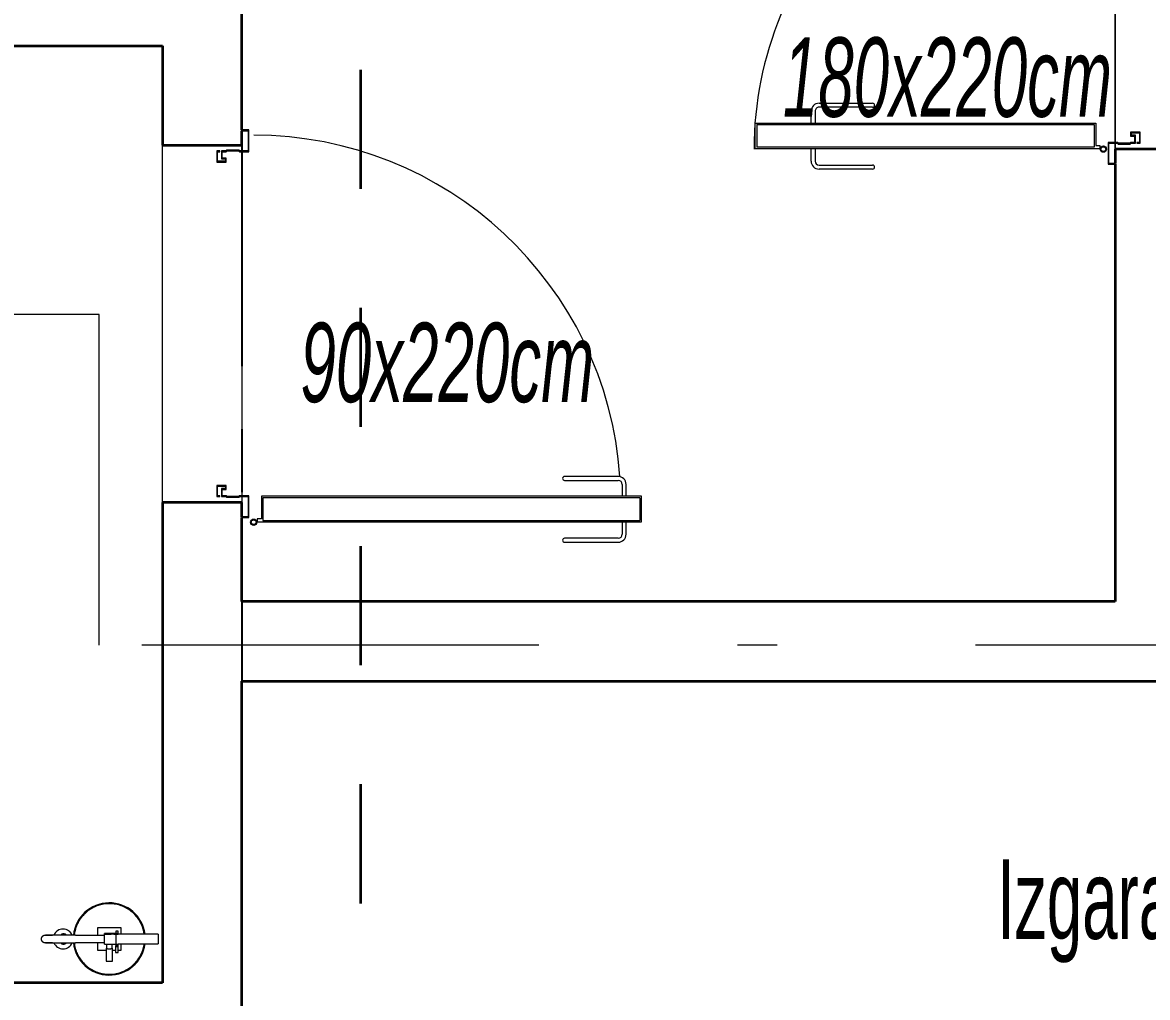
# Model space of a CAD drawing. Header units: metres. Extents: x 8 to 325, y -31 to 15.
# Drawn here: x 124.242 to 127.076, y -9.687 to -7.231 of the extents above; entities that cross this region are included whole.
import ezdxf

# ---------------------------------------------------------------- set-up
doc = ezdxf.new("R2010")
doc.units = ezdxf.units.M
for name, pattern in [('Dash', [0.6, 0.3, -0.3]), ('Dash dot', [2.1, 1, -0.5, 0.1, -0.5]), ('Grid Line 1_4_', [1.11125, 0.635, -0.15875, 0.15875, -0.15875])]:
    doc.linetypes.add(name, pattern=pattern)
for name, color, linetype, lineweight in [('A-ALAN', 7, 'Continuous', 9), ('A-DETY', 7, 'Continuous', 9), ('A-DETY-AKS', 7, 'Continuous', 9), ('A-DETY-ETKT', 7, 'Continuous', 9), ('A-DETY-KESK', 7, 'Dash', 9), ('A-DETY-YAZI', 7, 'Continuous', 9), ('A-DOSM', 7, 'Continuous', 9), ('A-DUVR', 7, 'Continuous', 9), ('A-KAPI', 7, 'Continuous', 9), ('A-KAPI-KASA', 7, 'Continuous', 18), ('M-EKIP', 7, 'Continuous', 9)]:
    doc.layers.add(name, color=color, linetype=linetype, lineweight=lineweight)
doc.layers.add('A-ÇZGI', color=7, linetype='Continuous', lineweight=9, true_color=0x00a600)
doc.styles.add('Arial Narrow_1', font='ARIALN.TTF', dxfattribs={"width": 0.7, "height": 0.2})
doc.styles.add('Arial Narrow_I', font='ARIALNI.TTF', dxfattribs={"width": 0.7, "height": 0.2})

# ---------------------------------------------------------------- blocks, each defined once
blk = doc.blocks.new('SY-M-FE_01_FIREEXTINGUISHER_Portable - 6kg Fire Extinguisher _ABC_-6456239-_1_13_4_13_ PERON KATI _FFL_')
at = {"layer": 'M-EKIP', "color": 8, "lineweight": 5, "true_color": 0x808080}
for p, q in [((-0.12, 0.0125), (-0.12, 0.0098)), ((0.03, 0.0281), (-0.03, 0.0281)), ((-0.03, 0.0281), (-0.03, 0.0095)), ((0.0166, 0.0135), (-0.0121, 0.0135)), ((-0.0121, 0.012), (-0.0121, 0.0135)), ((-0.0121, -0.012), (-0.0121, 0.012)), ((-0.0121, 0.012), (0.0051, 0.012)), ((0.0117, 0.012), (0.005, 0.012)), ((0.0117, 0.012), (0.0166, 0.012)), ((0.0161, 0.0196), (0.0161, -0.0186)), ((0.0221, 0.0196), (0.0161, 0.0196)), ((0.0162, 0.0196), (0.0161, 0.0196)), ((0.0225, 0.0135), (0.0175, 0.0135)), ((0.0175, 0.012), (0.0225, 0.012)), ((0.1228, 0.012), (0.0219, 0.012)), ((0.0221, 0.0196), (0.022, 0.0196)), ((0.0221, 0.0135), (0.0221, 0.0196)), ((0.0225, 0.0135), (0.0225, 0.012)), ((0.03, 0.012), (0.03, 0.0281)), ((0.1228, 0.012), (0.1228, -0.012)), ((-0.12, -0.0098), (-0.12, -0.0125)), ((-0.03, -0.0097), (-0.03, -0.0281)), ((-0.03, -0.0281), (-0.0078, -0.0281)), ((-0.0121, -0.0135), (-0.0121, -0.012)), ((-0.0121, -0.0135), (0.0167, -0.0135)), ((-0.007, -0.0235), (-0.0079, -0.0235)), ((-0.0079, -0.0235), (-0.0079, -0.0256)), ((-0.0079, -0.0235), (-0.0079, -0.0555)), ((-0.007, -0.0135), (-0.007, -0.0235)), ((0.007, -0.0235), (0.007, -0.0135)), ((0.0077, -0.0235), (0.007, -0.0235)), ((0.0076, -0.0281), (0.0158, -0.0281)), ((0.0077, -0.0555), (0.0077, -0.0235)), ((0.0077, -0.0256), (0.0077, -0.0235)), ((0.0225, -0.0177), (0.0158, -0.0177)), ((0.0158, -0.0177), (0.0158, -0.0337)), ((0.0158, -0.0177), (0.0158, -0.0188)), ((0.0161, -0.0186), (0.0162, -0.0186)), ((0.0161, -0.0186), (0.022, -0.0186)), ((0.0175, -0.0135), (0.0225, -0.0135)), ((0.022, -0.0186), (0.0221, -0.0186)), ((0.022, -0.0186), (0.0221, -0.0186)), ((0.0221, -0.0186), (0.0221, -0.0135)), ((0.0225, -0.012), (0.0225, -0.0135)), ((0.0225, -0.012), (0.1228, -0.012)), ((0.0225, -0.0188), (0.0225, -0.0177)), ((0.0225, -0.0337), (0.0225, -0.0177)), ((0.0225, -0.0281), (0.03, -0.0281)), ((0.03, -0.0281), (0.03, -0.012)), ((-0.0079, -0.0555), (0.0077, -0.0555)), ((0.0158, -0.0326), (0.0158, -0.0337)), ((0.0158, -0.0337), (0.0225, -0.0337)), ((0.0225, -0.0337), (0.0225, -0.0326))]:
    blk.add_line(p, q, dxfattribs=at)
at = {"layer": 'M-EKIP', "color": 8, "lineweight": 5, "true_color": 0x808080, "flags": 128}
for points in [[(0, 0.0889), (-0.0036, 0.0888), (-0.0071, 0.0886), (-0.0106, 0.0883), (-0.0142, 0.0878), (-0.0177, 0.0871), (-0.0211, 0.0864), (-0.0246, 0.0854), (-0.028, 0.0844), (-0.0313, 0.0832), (-0.0346, 0.0819), (-0.0379, 0.0804), (-0.0411, 0.0789), (-0.0442, 0.0771), (-0.0472, 0.0753), (-0.0502, 0.0734), (-0.0531, 0.0713), (-0.0559, 0.0691), (-0.0586, 0.0668), (-0.0612, 0.0644), (-0.0638, 0.0619), (-0.0662, 0.0593), (-0.0685, 0.0566), (-0.0707, 0.0539), (-0.0728, 0.051), (-0.0748, 0.048), (-0.0767, 0.045), (-0.0784, 0.0419), (-0.08, 0.0387), (-0.0815, 0.0355), (-0.0829, 0.0322), (-0.0841, 0.0289), (-0.0852, 0.0255), (-0.0861, 0.0221), (-0.0869, 0.0186), (-0.0876, 0.0151), (-0.0881, 0.0116), (-0.0884, 0.0095)], [(0.0881, 0.012), (0.0879, 0.0132), (0.0873, 0.0167), (0.0866, 0.0202), (0.0857, 0.0236), (0.0847, 0.0271), (0.0835, 0.0304), (0.0823, 0.0337), (0.0808, 0.037), (0.0793, 0.0402), (0.0776, 0.0433), (0.0758, 0.0464), (0.0739, 0.0494), (0.0719, 0.0523), (0.0697, 0.0552), (0.0675, 0.0579), (0.0651, 0.0605), (0.0626, 0.0631), (0.06, 0.0656), (0.0574, 0.0679), (0.0546, 0.0701), (0.0518, 0.0723), (0.0488, 0.0743), (0.0458, 0.0762), (0.0427, 0.0779), (0.0396, 0.0796), (0.0364, 0.0811), (0.0331, 0.0825), (0.0298, 0.0838), (0.0264, 0.0849), (0.023, 0.0859), (0.0195, 0.0867), (0.0161, 0.0874), (0.0125, 0.088), (0.009, 0.0884), (0.0055, 0.0887), (0.0019, 0.0889), (0, 0.0889)], [(-0.1709, 0), (-0.1709, 0.0004), (-0.1708, 0.0008), (-0.1708, 0.0012), (-0.1707, 0.0016), (-0.1707, 0.002), (-0.1706, 0.0024), (-0.1705, 0.0028), (-0.1704, 0.0031), (-0.1702, 0.0035), (-0.1701, 0.0039), (-0.1699, 0.0043), (-0.1697, 0.0046), (-0.1695, 0.005), (-0.1693, 0.0053), (-0.1691, 0.0056), (-0.1689, 0.006), (-0.1686, 0.0063), (-0.1684, 0.0066), (-0.1681, 0.0069), (-0.1678, 0.0072), (-0.1675, 0.0074), (-0.1672, 0.0077), (-0.1669, 0.008), (-0.1666, 0.0082), (-0.1663, 0.0084), (-0.1659, 0.0086), (-0.1656, 0.0088), (-0.1652, 0.009), (-0.1649, 0.0092), (-0.1645, 0.0093), (-0.1641, 0.0095), (-0.1637, 0.0096), (-0.1633, 0.0097), (-0.163, 0.0098), (-0.1626, 0.0099), (-0.1622, 0.0099), (-0.1618, 0.01), (-0.1614, 0.01), (-0.161, 0.01), (-0.1609, 0.01)], [(-0.0853, 0.01), (-0.0874, 0.01), (-0.0896, 0.01), (-0.0918, 0.01), (-0.094, 0.01), (-0.0962, 0.01), (-0.0984, 0.01), (-0.1007, 0.01), (-0.1029, 0.01), (-0.1052, 0.01), (-0.1074, 0.01), (-0.1097, 0.01), (-0.1119, 0.01), (-0.1142, 0.01), (-0.1164, 0.01), (-0.1186, 0.01), (-0.1207, 0.01), (-0.1229, 0.01), (-0.125, 0.01), (-0.1271, 0.01), (-0.1291, 0.01), (-0.1311, 0.01), (-0.1331, 0.01), (-0.135, 0.01), (-0.1369, 0.01), (-0.1387, 0.01), (-0.1405, 0.01), (-0.1422, 0.01), (-0.1438, 0.01), (-0.1454, 0.01), (-0.1469, 0.01), (-0.1484, 0.01), (-0.1498, 0.01), (-0.1511, 0.01), (-0.1523, 0.01), (-0.1535, 0.01), (-0.1545, 0.01), (-0.1555, 0.01), (-0.1565, 0.01), (-0.1573, 0.01), (-0.158, 0.01), (-0.1587, 0.01), (-0.1593, 0.01), (-0.1598, 0.01), (-0.1602, 0.01), (-0.1605, 0.01), (-0.1607, 0.01), (-0.1608, 0.01), (-0.1609, 0.01)], [(-0.1609, 0.01), (-0.1608, 0.01), (-0.1607, 0.01), (-0.1605, 0.01), (-0.1601, 0.01), (-0.1597, 0.01), (-0.1592, 0.01), (-0.1587, 0.01), (-0.158, 0.01), (-0.1572, 0.01), (-0.1564, 0.01), (-0.1555, 0.01), (-0.1545, 0.01), (-0.1534, 0.01), (-0.1522, 0.01), (-0.151, 0.01), (-0.1497, 0.01), (-0.1483, 0.01), (-0.1469, 0.01), (-0.1453, 0.01), (-0.1438, 0.01), (-0.1431, 0.01)], [(-0.1163, 0.01), (-0.1164, 0.01), (-0.1166, 0.01), (-0.1169, 0.01), (-0.1174, 0.01), (-0.118, 0.01), (-0.1187, 0.01), (-0.1196, 0.01), (-0.1206, 0.01), (-0.1217, 0.01), (-0.123, 0.01), (-0.1244, 0.01), (-0.1259, 0.01), (-0.1275, 0.01), (-0.1293, 0.01), (-0.1311, 0.01), (-0.1331, 0.01), (-0.1352, 0.01), (-0.1374, 0.01), (-0.1397, 0.01), (-0.1421, 0.01), (-0.1431, 0.01)], [(-0.0853, 0.01), (-0.0793, 0.01), (-0.0734, 0.01), (-0.0673, 0.01), (-0.0612, 0.01), (-0.055, 0.01), (-0.0488, 0.01), (-0.0426, 0.01), (-0.0364, 0.01), (-0.0301, 0.01), (-0.0239, 0.01), (-0.0176, 0.01), (-0.0121, 0.01)], [(-0.1609, -0.01), (-0.1613, -0.01), (-0.1617, -0.01), (-0.1621, -0.0099), (-0.1625, -0.0099), (-0.1628, -0.0098), (-0.1632, -0.0097), (-0.1636, -0.0096), (-0.164, -0.0095), (-0.1644, -0.0094), (-0.1648, -0.0092), (-0.1651, -0.009), (-0.1655, -0.0089), (-0.1658, -0.0087), (-0.1662, -0.0085), (-0.1665, -0.0083), (-0.1668, -0.008), (-0.1671, -0.0078), (-0.1675, -0.0075), (-0.1678, -0.0072), (-0.168, -0.007), (-0.1683, -0.0067), (-0.1686, -0.0064), (-0.1688, -0.0061), (-0.1691, -0.0057), (-0.1693, -0.0054), (-0.1695, -0.0051), (-0.1697, -0.0047), (-0.1699, -0.0044), (-0.17, -0.004), (-0.1702, -0.0036), (-0.1703, -0.0032), (-0.1704, -0.0029), (-0.1705, -0.0025), (-0.1706, -0.0021), (-0.1707, -0.0017), (-0.1708, -0.0013), (-0.1708, -0.0009), (-0.1708, -0.0005), (-0.1709, -0.0001), (-0.1709, 0)], [(-0.1431, -0.01), (-0.1447, -0.01), (-0.1462, -0.01), (-0.1477, -0.01), (-0.1491, -0.01), (-0.1505, -0.01), (-0.1517, -0.01), (-0.1529, -0.01), (-0.1541, -0.01), (-0.1551, -0.01), (-0.156, -0.01), (-0.1569, -0.01), (-0.1577, -0.01), (-0.1584, -0.01), (-0.159, -0.01), (-0.1595, -0.01), (-0.16, -0.01), (-0.1603, -0.01), (-0.1606, -0.01), (-0.1608, -0.01), (-0.1609, -0.01), (-0.1609, -0.01)], [(-0.1609, -0.01), (-0.1608, -0.01), (-0.1607, -0.01), (-0.1605, -0.01), (-0.1601, -0.01), (-0.1597, -0.01), (-0.1592, -0.01), (-0.1587, -0.01), (-0.158, -0.01), (-0.1572, -0.01), (-0.1564, -0.01), (-0.1555, -0.01), (-0.1545, -0.01), (-0.1534, -0.01), (-0.1522, -0.01), (-0.151, -0.01), (-0.1497, -0.01), (-0.1483, -0.01), (-0.1469, -0.01), (-0.1453, -0.01), (-0.1438, -0.01), (-0.1421, -0.01), (-0.1404, -0.01), (-0.1386, -0.01), (-0.1368, -0.01), (-0.1349, -0.01), (-0.133, -0.01), (-0.131, -0.01), (-0.129, -0.01), (-0.127, -0.01), (-0.1249, -0.01), (-0.1228, -0.01), (-0.1206, -0.01), (-0.1185, -0.01), (-0.1163, -0.01), (-0.114, -0.01), (-0.1118, -0.01), (-0.1096, -0.01), (-0.1073, -0.01), (-0.1051, -0.01), (-0.1028, -0.01), (-0.1006, -0.01), (-0.0983, -0.01), (-0.0961, -0.01), (-0.0938, -0.01), (-0.0916, -0.01), (-0.0895, -0.01), (-0.0873, -0.01), (-0.0853, -0.01)], [(-0.1431, -0.01), (-0.1407, -0.01), (-0.1383, -0.01), (-0.1361, -0.01), (-0.134, -0.01), (-0.1319, -0.01), (-0.13, -0.01), (-0.1282, -0.01), (-0.1266, -0.01), (-0.125, -0.01), (-0.1236, -0.01), (-0.1223, -0.01), (-0.1211, -0.01), (-0.12, -0.01), (-0.1191, -0.01), (-0.1183, -0.01), (-0.1176, -0.01), (-0.1171, -0.01), (-0.1167, -0.01), (-0.1164, -0.01), (-0.1163, -0.01), (-0.1163, -0.01)], [(-0.0884, -0.0097), (-0.0879, -0.0132), (-0.0873, -0.0167), (-0.0866, -0.0202), (-0.0857, -0.0236), (-0.0847, -0.0271), (-0.0835, -0.0304), (-0.0823, -0.0337), (-0.0808, -0.037), (-0.0793, -0.0402), (-0.0776, -0.0433), (-0.0758, -0.0464), (-0.0739, -0.0494), (-0.0719, -0.0523), (-0.0697, -0.0552), (-0.0675, -0.0579), (-0.0651, -0.0605), (-0.0626, -0.0631), (-0.06, -0.0656), (-0.0574, -0.0679), (-0.0546, -0.0701), (-0.0518, -0.0723), (-0.0488, -0.0743), (-0.0458, -0.0762), (-0.0427, -0.0779), (-0.0396, -0.0796), (-0.0364, -0.0811), (-0.0331, -0.0825), (-0.0298, -0.0838), (-0.0264, -0.0849), (-0.023, -0.0859), (-0.0195, -0.0867), (-0.0161, -0.0874), (-0.0125, -0.088), (-0.009, -0.0884), (-0.0055, -0.0887), (-0.0019, -0.0889), (0, -0.0889)], [(-0.0121, -0.01), (-0.0169, -0.01), (-0.0231, -0.01), (-0.0293, -0.01), (-0.0356, -0.01), (-0.0418, -0.01), (-0.0481, -0.01), (-0.0543, -0.01), (-0.0604, -0.01), (-0.0665, -0.01), (-0.0726, -0.01), (-0.0786, -0.01), (-0.0845, -0.01), (-0.0853, -0.01)], [(0, -0.0889), (0.0036, -0.0888), (0.0071, -0.0886), (0.0106, -0.0883), (0.0142, -0.0878), (0.0177, -0.0871), (0.0211, -0.0864), (0.0246, -0.0854), (0.028, -0.0844), (0.0313, -0.0832), (0.0346, -0.0819), (0.0379, -0.0804), (0.0411, -0.0789), (0.0442, -0.0771), (0.0472, -0.0753), (0.0502, -0.0734), (0.0531, -0.0713), (0.0559, -0.0691), (0.0586, -0.0668), (0.0612, -0.0644), (0.0638, -0.0619), (0.0662, -0.0593), (0.0685, -0.0566), (0.0707, -0.0539), (0.0728, -0.051), (0.0748, -0.048), (0.0767, -0.045), (0.0784, -0.0419), (0.08, -0.0387), (0.0815, -0.0355), (0.0829, -0.0322), (0.0841, -0.0289), (0.0852, -0.0255), (0.0861, -0.0221), (0.0869, -0.0186), (0.0876, -0.0151), (0.0881, -0.012)]]:
    blk.add_lwpolyline(points, dxfattribs=at)
at = {"layer": 'M-EKIP', "color": 8, "lineweight": 5, "true_color": 0x808080}
for centre, radius, start, end in [((0, 0), 0.091, 7.6414, 173.9433), ((0, 0), 0.0891, 71.5034, 108.4966), ((0, 0), 0.0891, 131.5034, 168.1123), ((0, 0), 0.0891, 112.5267, 125.5619), ((0, 0), 0.0891, 54.5919, 66.2284), ((0, 0), 0.0891, 11.5921, 48.1376), ((-0.1163, 0), 0.025, 22.3193, 157.4574), ((-0.1163, 0), 0.013, 50.2806, 106.5319), ((-0.1163, 0), 0.01, 93.402, 100.9244), ((-0.1163, 0), 0.01, 93.402, 100.9244), ((-0.1163, 0), 0.01, 73.5321, 96.8156), ((-0.1163, 0), 0.01, 78.454, 85.976), ((-0.1163, 0), 0.01, 78.454, 85.976), ((-0.1163, 0), 0.025, 202.5426, 337.6807), ((-0.1163, 0), 0.013, 253.4681, 309.7194), ((-0.1163, 0), 0.01, 259.0756, 266.598), ((-0.1163, 0), 0.01, 259.0756, 266.598), ((-0.1163, 0), 0.01, 263.1844, 286.4679), ((-0.1163, 0), 0.01, 274.024, 281.546), ((-0.1163, 0), 0.01, 274.024, 281.546), ((0, 0), 0.091, 186.0567, 352.3586), ((0, 0), 0.0891, 191.5921, 228.1376), ((0, 0), 0.0891, 311.5034, 348.1123), ((0, 0), 0.0891, 234.5919, 246.2284), ((0, 0), 0.0891, 251.5034, 288.4966), ((0, 0), 0.0891, 292.5267, 306.4643)]:
    blk.add_arc(centre, radius, start, end, dxfattribs=at)
blk.add_open_spline([(-0.007, -0.0235), (-0.007, -0.0235), (-0.0069, -0.0235), (-0.0068, -0.0236), (-0.0066, -0.0237), (-0.0063, -0.0238), (-0.0061, -0.0239), (-0.0058, -0.024), (-0.0055, -0.0241), (-0.0054, -0.0241), (-0.0052, -0.0242), (-0.0049, -0.0243), (-0.0045, -0.0244), (-0.0041, -0.0245), (-0.0038, -0.0246), (-0.0035, -0.0247), (-0.0033, -0.0247), (-0.0029, -0.0248), (-0.0024, -0.0249), (-0.0018, -0.025), (-0.0012, -0.025), (-0.0006, -0.0251), (0, -0.0251), (0.0006, -0.0251), (0.0012, -0.025), (0.0018, -0.025), (0.0024, -0.0249), (0.0029, -0.0248), (0.0033, -0.0247), (0.0035, -0.0247), (0.0038, -0.0246), (0.0041, -0.0245), (0.0045, -0.0244), (0.0049, -0.0243), (0.0052, -0.0242), (0.0054, -0.0241), (0.0055, -0.0241), (0.0058, -0.024), (0.0061, -0.0239), (0.0063, -0.0238), (0.0066, -0.0237), (0.0068, -0.0236), (0.0069, -0.0235), (0.007, -0.0235), (0.007, -0.0235)], degree=3, knots=[0, 0, 0, 0, 0.055556, 0.083333, 0.111111, 0.138889, 0.166667, 0.194444, 0.208333, 0.222222, 0.236111, 0.25, 0.277778, 0.305556, 0.319444, 0.333333, 0.347222, 0.361111, 0.388889, 0.416667, 0.444444, 0.472222, 0.5, 0.527778, 0.555556, 0.583333, 0.611111, 0.638889, 0.652778, 0.666667, 0.680556, 0.694444, 0.722222, 0.75, 0.763889, 0.777778, 0.791667, 0.805556, 0.833333, 0.861111, 0.888889, 0.916667, 0.944444, 1, 1, 1, 1], dxfattribs=at)
blk = doc.blocks.new('IC-TKN-M7-S23-000-10-A1-32-K-T-6E-200_rvt-1-_1_13_4_13_ PERON KATI _FFL_')
at = {"layer": 'M-EKIP', "color": 8, "lineweight": 5, "true_color": 0x808080}
blk.add_blockref('SY-M-FE_01_FIREEXTINGUISHER_Portable - 6kg Fire Extinguisher _ABC_-6456239-_1_13_4_13_ PERON KATI _FFL_', (-180.3337, -9.5397), dxfattribs=at)
blk = doc.blocks.new('C1030_70_YK1 90x220cm - YK1 90x220cm-V90-_1_13_4_13_ PERON KATI _FFL_')
at = {"layer": 'A-DETY'}
for p, q in [((0.4993, 1.1069), (0.4343, 1.1069)), ((0.4343, 1.1069), (0.4343, 0.6206)), ((0.4993, 0.1388), (0.4993, 1.1069)), ((0.4383, 1.1029), (0.4953, 1.1029)), ((0.4383, 1.1029), (0.4383, 0.1533)), ((0.4953, 0.1533), (0.4953, 1.1029)), ((0.435, 1.0682), (0.4046, 1.0682)), ((0.4046, 1.0582), (0.435, 1.0582)), ((0.5304, 1.0682), (0.5, 1.0682)), ((0.5, 1.0582), (0.5304, 1.0582)), ((0.3846, 1.0482), (0.3846, 0.9132)), ((0.3946, 0.9132), (0.3946, 1.0482)), ((0.5404, 1.0482), (0.5404, 0.9132)), ((0.5504, 0.9132), (0.5504, 1.0482)), ((0.4343, 0.6206), (0.4343, 0.1493)), ((0.4343, 0.1493), (0.4913, 0.1493)), ((0.4383, 0.1533), (0.4953, 0.1533)), ((0.4913, 0.1493), (0.4913, 0.1388)), ((0.4913, 0.1388), (0.4993, 0.1388))]:
    blk.add_line(p, q, dxfattribs=at)
for radius in [0.008, 0.006]:
    blk.add_circle((0.5, 0.13), radius, dxfattribs=at)
for centre, radius, start, end in [((0.4046, 1.0482), 0.02, 90, 180), ((0.4046, 1.0482), 0.01, 90, 180), ((0.5304, 1.0482), 0.02, 360, 90), ((0.5304, 1.0482), 0.01, 0, 90), ((0.3896, 0.9132), 0.005, 180, 360), ((0.5454, 0.9132), 0.005, 180, 0)]:
    blk.add_arc(centre, radius, start, end, dxfattribs=at)
at = {"layer": 'A-KAPI'}
blk.add_arc((0.45, 0.13), 0.925, 94.0266, 180, dxfattribs=at)
at = {"layer": 'A-KAPI-KASA'}
for p, q in [((-0.4332, 0.118), (-0.4882, 0.118)), ((-0.4882, 0.118), (-0.4882, 0.1)), ((-0.4862, 0.1), (-0.4862, 0.116)), ((-0.4862, 0.116), (-0.4352, 0.116)), ((-0.4352, 0.116), (-0.4352, 0.0948)), ((-0.4332, 0.094), (-0.4332, 0.118)), ((0.4882, 0.118), (0.4332, 0.118)), ((0.4332, 0.118), (0.4332, 0.094)), ((0.4352, 0.0948), (0.4352, 0.116)), ((0.4352, 0.116), (0.4862, 0.116)), ((0.4862, 0.116), (0.4862, 0.1)), ((0.4882, 0.1), (0.4882, 0.118)), ((-0.4882, 0.1), (-0.4862, 0.1)), ((-0.4352, 0.0948), (-0.4372, 0.0928)), ((-0.4372, 0.0928), (-0.4372, 0.0622)), ((-0.4352, 0.092), (-0.4332, 0.094)), ((-0.4352, 0.063), (-0.4352, 0.092)), ((0.4332, 0.094), (0.4352, 0.092)), ((0.4372, 0.0928), (0.4352, 0.0948)), ((0.4352, 0.092), (0.4352, 0.063)), ((0.4372, 0.0622), (0.4372, 0.0928)), ((0.4862, 0.1), (0.4882, 0.1)), ((-0.4372, 0.0622), (-0.4352, 0.0602)), ((-0.4332, 0.061), (-0.4352, 0.063)), ((-0.4352, 0.0602), (-0.4352, 0.049)), ((-0.4332, 0.051), (-0.4332, 0.061)), ((-0.4072, 0.061), (-0.4172, 0.061)), ((-0.4172, 0.061), (-0.4172, 0.051)), ((-0.4152, 0.049), (-0.4152, 0.059)), ((-0.4152, 0.059), (-0.4092, 0.059)), ((-0.4092, 0.059), (-0.4092, 0.039)), ((-0.4072, 0.037), (-0.4072, 0.061)), ((0.4172, 0.061), (0.4072, 0.061)), ((0.4072, 0.061), (0.4072, 0.037)), ((0.4092, 0.039), (0.4092, 0.059)), ((0.4092, 0.059), (0.4152, 0.059)), ((0.4152, 0.059), (0.4152, 0.049)), ((0.4172, 0.051), (0.4172, 0.061)), ((0.4352, 0.063), (0.4332, 0.061)), ((0.4332, 0.061), (0.4332, 0.051)), ((0.4352, 0.0602), (0.4372, 0.0622)), ((0.4352, 0.049), (0.4352, 0.0602)), ((-0.4352, 0.049), (-0.4152, 0.049)), ((-0.4332, 0.045), (-0.4352, 0.045)), ((-0.4352, 0.045), (-0.4352, 0.037)), ((-0.4352, 0.037), (-0.4072, 0.037)), ((-0.4172, 0.051), (-0.4332, 0.051)), ((-0.4332, 0.039), (-0.4332, 0.045)), ((-0.4092, 0.039), (-0.4332, 0.039)), ((0.4072, 0.037), (0.4352, 0.037)), ((0.4332, 0.039), (0.4092, 0.039)), ((0.4152, 0.049), (0.4352, 0.049)), ((0.4332, 0.051), (0.4172, 0.051)), ((0.4352, 0.045), (0.4332, 0.045)), ((0.4332, 0.045), (0.4332, 0.039)), ((0.4352, 0.037), (0.4352, 0.045))]:
    blk.add_line(p, q, dxfattribs=at)
blk = doc.blocks.new('C1030_70_YK2 180x220cm - YK2 180x220cm-V91-_1_13_4_13_ PERON KATI _FFL_')
at = {"layer": 'A-DETY'}
for p, q in [((-0.8993, 1.0066), (-0.8343, 1.0066)), ((-0.8993, 0.1385), (-0.8993, 1.0066)), ((-0.8383, 1.0026), (-0.8953, 1.0026)), ((-0.8953, 0.153), (-0.8953, 1.0026)), ((-0.8383, 1.0026), (-0.8383, 0.153)), ((-0.8343, 1.0066), (-0.8343, 0.6203)), ((0.8993, 1.0066), (0.8343, 1.0066)), ((0.8343, 1.0066), (0.8343, 0.6203)), ((0.8383, 1.0026), (0.8953, 1.0026)), ((0.8383, 1.0026), (0.8383, 0.153)), ((0.8953, 0.153), (0.8953, 1.0026)), ((0.8993, 0.1385), (0.8993, 1.0066)), ((-0.9304, 0.8659), (-0.9, 0.8659)), ((-0.9, 0.8559), (-0.9304, 0.8559)), ((-0.835, 0.8659), (-0.8046, 0.8659)), ((-0.8046, 0.8559), (-0.835, 0.8559)), ((0.835, 0.8659), (0.8046, 0.8659)), ((0.8046, 0.8559), (0.835, 0.8559)), ((0.9304, 0.8659), (0.9, 0.8659)), ((0.9, 0.8559), (0.9304, 0.8559)), ((-0.9504, 0.7109), (-0.9504, 0.8459)), ((-0.9404, 0.8459), (-0.9404, 0.7109)), ((-0.7946, 0.7109), (-0.7946, 0.8459)), ((-0.7846, 0.8459), (-0.7846, 0.7109)), ((0.7846, 0.8459), (0.7846, 0.7109)), ((0.7946, 0.7109), (0.7946, 0.8459)), ((0.9404, 0.8459), (0.9404, 0.7109)), ((0.9504, 0.7109), (0.9504, 0.8459)), ((-0.8343, 0.6203), (-0.8343, 0.149)), ((0.8343, 0.6203), (0.8343, 0.149)), ((-0.8383, 0.153), (-0.8953, 0.153)), ((-0.8913, 0.149), (-0.8913, 0.1385)), ((-0.8343, 0.149), (-0.8913, 0.149)), ((0.8343, 0.149), (0.8913, 0.149)), ((0.8383, 0.153), (0.8953, 0.153)), ((0.8913, 0.149), (0.8913, 0.1385)), ((-0.8913, 0.1385), (-0.8993, 0.1385)), ((0.8913, 0.1385), (0.8993, 0.1385))]:
    blk.add_line(p, q, dxfattribs=at)
for centre, radius in [((-0.9, 0.1297), 0.008), ((-0.9, 0.1297), 0.006), ((0.9, 0.1297), 0.008), ((0.9, 0.1297), 0.006)]:
    blk.add_circle(centre, radius, dxfattribs=at)
for centre, radius, start, end in [((-0.9304, 0.8459), 0.02, 90, 180), ((-0.9304, 0.8459), 0.01, 90, 180), ((-0.8046, 0.8459), 0.02, 0, 90), ((-0.8046, 0.8459), 0.01, 360, 90), ((0.8046, 0.8459), 0.02, 90, 180), ((0.8046, 0.8459), 0.01, 90, 180), ((0.9304, 0.8459), 0.02, 0, 90), ((0.9304, 0.8459), 0.01, 360, 90), ((-0.9454, 0.7109), 0.005, 180, 0), ((-0.7896, 0.7109), 0.005, 180, 0), ((0.7896, 0.7109), 0.005, 180, 0), ((0.9454, 0.7109), 0.005, 180, 0)]:
    blk.add_arc(centre, radius, start, end, dxfattribs=at)
at = {"layer": 'A-KAPI'}
for centre, start, end in [((-0.9, 0.1297), 360, 90), ((0.9, 0.1297), 90, 180)]:
    blk.add_arc(centre, 0.88, start, end, dxfattribs=at)
at = {"layer": 'A-KAPI-KASA'}
for p, q in [((-0.8832, 0.118), (-0.9382, 0.118)), ((-0.9382, 0.118), (-0.9382, 0.1)), ((-0.9362, 0.1), (-0.9362, 0.116)), ((-0.9362, 0.116), (-0.8852, 0.116)), ((-0.8852, 0.116), (-0.8852, 0.0948)), ((-0.8832, 0.094), (-0.8832, 0.118)), ((0.9382, 0.118), (0.8832, 0.118)), ((0.8832, 0.118), (0.8832, 0.094)), ((0.8852, 0.0948), (0.8852, 0.116)), ((0.8852, 0.116), (0.9362, 0.116)), ((0.9362, 0.116), (0.9362, 0.1)), ((0.9382, 0.1), (0.9382, 0.118)), ((-0.9382, 0.1), (-0.9362, 0.1)), ((-0.8852, 0.0948), (-0.8872, 0.0928)), ((-0.8872, 0.0928), (-0.8872, 0.0622)), ((-0.8852, 0.092), (-0.8832, 0.094)), ((-0.8852, 0.063), (-0.8852, 0.092)), ((0.8832, 0.094), (0.8852, 0.092)), ((0.8872, 0.0928), (0.8852, 0.0948)), ((0.8852, 0.092), (0.8852, 0.063)), ((0.8872, 0.0622), (0.8872, 0.0928)), ((0.9362, 0.1), (0.9382, 0.1)), ((-0.8872, 0.0622), (-0.8852, 0.0602)), ((-0.8832, 0.061), (-0.8852, 0.063)), ((-0.8852, 0.0602), (-0.8852, 0.049)), ((-0.8832, 0.051), (-0.8832, 0.061)), ((-0.8572, 0.061), (-0.8672, 0.061)), ((-0.8672, 0.061), (-0.8672, 0.051)), ((-0.8652, 0.049), (-0.8652, 0.059)), ((-0.8652, 0.059), (-0.8592, 0.059)), ((-0.8592, 0.059), (-0.8592, 0.039)), ((-0.8572, 0.037), (-0.8572, 0.061)), ((0.8672, 0.061), (0.8572, 0.061)), ((0.8572, 0.061), (0.8572, 0.037)), ((0.8592, 0.039), (0.8592, 0.059)), ((0.8592, 0.059), (0.8652, 0.059)), ((0.8652, 0.059), (0.8652, 0.049)), ((0.8672, 0.051), (0.8672, 0.061)), ((0.8852, 0.063), (0.8832, 0.061)), ((0.8832, 0.061), (0.8832, 0.051)), ((0.8852, 0.0602), (0.8872, 0.0622)), ((0.8852, 0.049), (0.8852, 0.0602)), ((-0.8852, 0.049), (-0.8652, 0.049)), ((-0.8832, 0.045), (-0.8852, 0.045)), ((-0.8852, 0.045), (-0.8852, 0.037)), ((-0.8852, 0.037), (-0.8572, 0.037)), ((-0.8672, 0.051), (-0.8832, 0.051)), ((-0.8832, 0.039), (-0.8832, 0.045)), ((-0.8592, 0.039), (-0.8832, 0.039)), ((0.8572, 0.037), (0.8852, 0.037)), ((0.8832, 0.039), (0.8592, 0.039)), ((0.8652, 0.049), (0.8852, 0.049)), ((0.8832, 0.051), (0.8672, 0.051)), ((0.8852, 0.045), (0.8832, 0.045)), ((0.8832, 0.045), (0.8832, 0.039)), ((0.8852, 0.037), (0.8852, 0.045))]:
    blk.add_line(p, q, dxfattribs=at)

msp = doc.modelspace()

# ---------------------------------------------------------------- linework, layer by layer
at = {"layer": 'A-ALAN', "color": 8, "true_color": 0x808080, "flags": 128}
for points in [[(136.0947, -12.05), (136.1447, -12.05), (136.1447, -11.35), (136.1447, -11.32), (136.1447, -5.68), (136.1447, -5.65), (136.1447, -4.95), (136.0947, -4.95), (130.3947, -4.95), (130.3947, -5.65), (129.1947, -5.65), (129.1947, -4.95), (127.1947, -4.95), (127.1947, -8.89), (124.7947, -8.89), (124.7947, -9.75), (124.7947, -12.05), (129.1947, -12.05), (129.1947, -11.35), (130.3947, -11.35), (130.3947, -12.05)], [(124.7947, -4.95), (124.7947, -7.19), (124.7947, -8.69), (126.9947, -8.69), (126.9947, -4.95)], [(124.5947, -8.79), (124.5947, -7.29), (119.5947, -7.29), (119.5947, -8.7), (119.5947, -9.65), (124.5947, -9.65)]]:
    msp.add_lwpolyline(points, close=True, dxfattribs=at)
at = {"layer": 'A-DETY-AKS', "color": 1, "linetype": 'Grid Line 1_4_', "lineweight": 25, "true_color": 0xff0000}
msp.add_line((124.7947, 13.6518), (124.7947, -28.6158), dxfattribs=at)
at = {"layer": 'A-DETY-KESK', "linetype": 'Dash dot'}
for p, q in [((124.4352, -7.9668), (109.0299, -7.9668)), ((124.4352, -8.8), (124.4352, -7.9668)), ((142.343, -8.8), (124.4352, -8.8))]:
    msp.add_line(p, q, dxfattribs=at)
at = {"layer": 'A-DOSM'}
for p, q in [((126.9947, -5.7668), (126.9947, -7.5332)), ((126.9947, -7.5352), (126.9947, -7.55)), ((124.5947, -8.44), (124.5947, -7.54)), ((124.7947, -7.54), (124.7947, -7.5548)), ((124.7947, -7.5568), (124.7947, -8.4232)), ((124.7947, -8.4252), (124.7947, -8.44))]:
    msp.add_line(p, q, dxfattribs=at)
at = {"layer": 'A-DUVR', "lineweight": 35}
for p, q in [((124.7947, -7.5018), (124.7947, -6.1782)), ((119.5947, -7.29), (124.5947, -7.29)), ((124.5947, -7.29), (124.5947, -7.54)), ((124.7947, -7.54), (124.7947, -7.5038)), ((124.5947, -7.54), (124.7947, -7.54)), ((126.9947, -7.55), (126.9947, -7.5862)), ((127.1947, -7.55), (126.9947, -7.55)), ((126.9947, -7.5882), (126.9947, -8.69)), ((124.5947, -8.44), (124.5947, -9.65)), ((124.7947, -8.44), (124.5947, -8.44)), ((124.7947, -8.4762), (124.7947, -8.44)), ((124.7947, -8.69), (124.7947, -8.4782)), ((126.9947, -8.69), (124.7947, -8.69)), ((124.7947, -12.05), (124.7947, -8.89)), ((124.7947, -8.89), (127.1947, -8.89)), ((124.5947, -9.65), (119.5947, -9.65))]:
    msp.add_line(p, q, dxfattribs=at)
at = {"layer": 'A-ÇZGI', "color": 1, "linetype": 'Dash', "lineweight": 35, "true_color": 0xff0000}
msp.add_line((125.0947, -11.25), (125.0947, -5.86), dxfattribs=at)

# ---------------------------------------------------------------- block references
at = {"lineweight": 5}
msp.add_blockref('IC-TKN-M7-S23-000-10-A1-32-K-T-6E-200_rvt-1-_1_13_4_13_ PERON KATI _FFL_', (304.7947, 0), dxfattribs=at)
at = {"layer": 'A-KAPI'}
for name, p, rotation in [('C1030_70_YK2 180x220cm - YK2 180x220cm-V91-_1_13_4_13_ PERON KATI _FFL_', (127.0947, -6.65), 90), ('C1030_70_YK1 90x220cm - YK1 90x220cm-V90-_1_13_4_13_ PERON KATI _FFL_', (124.6947, -7.99), 269.9999999999996)]:
    msp.add_blockref(name, p, dxfattribs=dict(at, rotation=rotation))

# ---------------------------------------------------------------- texts
at = {"layer": 'A-DETY-ETKT', "char_height": 0.2, "attachment_point": 5, "line_spacing_factor": 0.949189, "style": 'Arial Narrow_I'}
for s, insert, width in [('\\pxqc,t4.445,8.89,13.335,17.78,22.225,26.67,31.115,35.56,40.005,44.45,48.895,53.34,57.785,62.23,66.675,71.12,75.565,80.01,84.455,88.9,93.345,97.79,102.235,106.68,111.125,115.57,120.015,124.46,128.905,133.35,137.795,142.24;{180x220cm}', (126.5722, -7.3701), 0.861), ('\\pxqc,t4.445,8.89,13.335,17.78,22.225,26.67,31.115,35.56,40.005,44.45,48.895,53.34,57.785,62.23,66.675,71.12,75.565,80.01,84.455,88.9,93.345,97.79,102.235,106.68,111.125,115.57,120.015,124.46,128.905,133.35,137.795,142.24;{90x220cm}', (125.3125, -8.0888), 0.7686)]:
    msp.add_mtext(s, dxfattribs=dict(at, insert=insert, width=width))
at = {"layer": 'A-DETY-YAZI', "insert": (126.6977, -9.3395), "char_height": 0.2, "width": 0.472276, "attachment_point": 1, "line_spacing_factor": 0.949189, "style": 'Arial Narrow_1'}
msp.add_mtext('\\pxt0.7,1.4,2.1,2.8,3.5,4.2,4.9,5.6,6.3,7,7.7,8.4,9.1,9.8,10.5,11.2,11.9,12.6,13.3,14,14.7,15.4,16.1,16.8,17.5,18.2,18.9,19.6,20.3,21,21.7,22.4;{Izgara}', dxfattribs=at)

doc.saveas('drawing.dxf')
